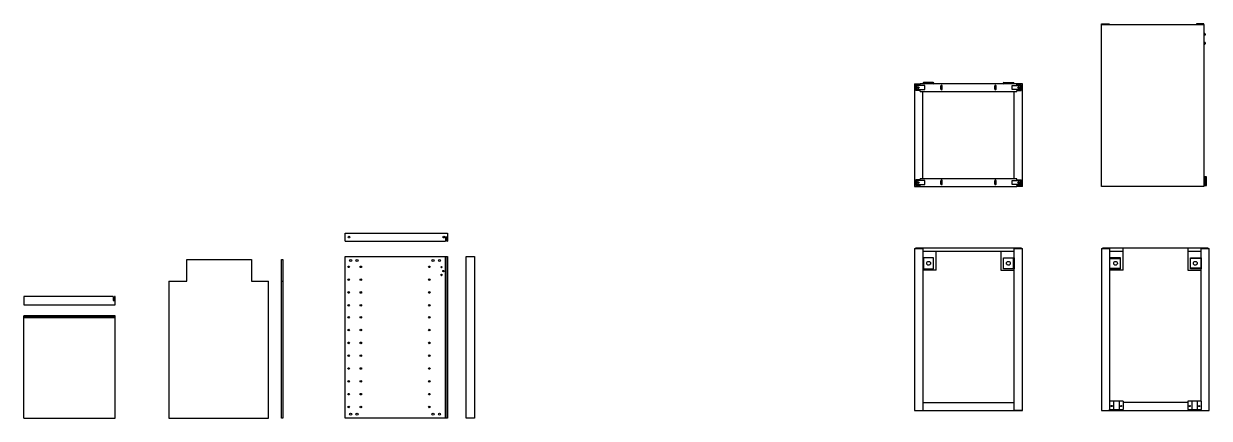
# Model space of a CAD drawing. Header units: millimetres. Extents: x -1061 to 8262, y 78 to 3828.
# Drawn here: x -1061 to 3340, y 78 to 1541 of the extents above; entities that cross this region are included whole.
import ezdxf

# ---------------------------------------------------------------- set-up
doc = ezdxf.new("R2010")
doc.units = ezdxf.units.MM
doc.layers.add('Layer1', color=1, linetype='Continuous')
doc.layers.add('Layer2', color=8, linetype='Continuous')

msp = doc.modelspace()

# ---------------------------------------------------------------- linework, layer by layer
at = {"layer": 'Layer1'}
for p, q in [((2940.1, 937.7), (2940.1, 1537.7)), ((2940.1, 1537.7), (3320.1, 1537.7)), ((3320.1, 1537.7), (3320.1, 937.7)), ((2246.3, 1317.7), (2246.3, 937.7)), ((2246.3, 1317.7), (2266.3, 1317.7)), ((2276.3, 965.9), (2276.3, 1289.5)), ((2616.3, 965.9), (2616.3, 1289.5)), ((2646.3, 1317.7), (2626.3, 1317.7)), ((2646.3, 937.7), (2646.3, 1317.7)), ((2246.3, 937.7), (2266.3, 937.7)), ((2646.3, 937.7), (2626.3, 937.7)), ((3320.1, 937.7), (2940.1, 937.7)), ((132.7, 734.8), (132.7, 764.8)), ((132.7, 764.8), (512.4, 764.8)), ((509.7, 749.8), (504.7, 749.8)), ((504.7, 749.8), (504.7, 734.8)), ((509.7, 734.8), (509.7, 749.8)), ((512.4, 764.8), (512.7, 734.8)), ((132.7, 734.8), (504.7, 734.8)), ((509.7, 734.8), (512.7, 734.8)), ((2246.3, 707.1), (2246.3, 107.1)), ((2246.3, 707.1), (2276.3, 707.1)), ((2251.3, 707.1), (2251.3, 707.1)), ((2276.3, 707.1), (2276.3, 107.1)), ((2276.3, 707.1), (2276.3, 677.1)), ((2616.3, 107.1), (2616.3, 707.1)), ((2616.3, 707.1), (2646.3, 707.1)), ((2646.3, 107.1), (2646.3, 707.1)), ((2940.1, 707.1), (2940.1, 107.1)), ((2940.1, 707.1), (2970.1, 707.1)), ((2970.1, 707.1), (2970.1, 142.1)), ((3020.1, 627.1), (3020.1, 710.1)), ((3020.1, 710.1), (3260.1, 710.1)), ((3260.1, 710.1), (3260.1, 627.1)), ((3310.1, 707.1), (3340.1, 707.1)), ((3310.1, 142.1), (3310.1, 707.1)), ((3340.1, 107.1), (3340.1, 707.1)), ((-454.9, 587), (-454.9, 667)), ((-454.9, 667), (-214.9, 667)), ((-214.9, 667), (-214.9, 587)), ((-103.8, 78.2), (-103.8, 667)), ((-103.8, 667), (-98.8, 667)), ((-98.8, 667), (-98.8, 78.2)), ((132.7, 78.2), (132.7, 678.2)), ((132.7, 678.2), (512.7, 678.2)), ((504.7, 78.2), (504.7, 678.2)), ((509.7, 678.2), (509.7, 78.2)), ((512.7, 678.2), (512.7, 78.2)), ((582, 78.2), (582, 678.2)), ((582, 678.2), (612, 678.2)), ((612, 678.2), (612, 78.2)), ((2276.2, 672.7), (2276.2, 672.7)), ((2276.4, 672.7), (2276.4, 632.7)), ((2276.4, 672.7), (2277.4, 672.7)), ((2326.3, 627.1), (2326.3, 697.1)), ((2566.3, 697.1), (2566.3, 627.1)), ((2616.3, 672.7), (2616.3, 632.7)), ((2970, 672.7), (2970, 672.7)), ((2970.2, 672.7), (2970.2, 632.7)), ((3310.1, 672.7), (3310.1, 632.7)), ((2326.3, 627.1), (2276.3, 627.1)), ((2566.3, 627.1), (2616.3, 627.1)), ((3020.1, 627.1), (2970.1, 627.1)), ((3260.1, 627.1), (3310.1, 627.1)), ((-522.4, 587), (-454.9, 587)), ((-522.4, 587), (-522.4, 78.2)), ((-214.9, 587), (-152.4, 587)), ((-152.4, 78.2), (-152.4, 587)), ((-103.8, 587), (-98.8, 587)), ((-728.7, 529.2), (-1060.7, 529.2)), ((-1060.7, 529.2), (-1060.7, 499.2)), ((-728.7, 529.2), (-728.7, 514.2)), ((-720.7, 529.2), (-723.7, 529.2)), ((-723.7, 514.2), (-723.7, 529.2)), ((-720.7, 499.2), (-720.7, 529.2)), ((-1060.7, 499.2), (-720.7, 499.2)), ((-728.7, 514.2), (-723.7, 514.2)), ((-720.7, 458.2), (-1060.7, 458.2)), ((-1060.7, 78.2), (-1060.7, 458.2)), ((-1060.7, 458.2), (-1060.7, 455.2)), ((-1060.7, 455.2), (-720.7, 455.2)), ((-720.7, 450.2), (-1060.7, 450.2)), ((-720.7, 78.2), (-720.7, 458.2)), ((2276.3, 137.1), (2616.3, 137.1)), ((2246.3, 107.1), (2646.3, 107.1)), ((2646.3, 107.1), (2616.3, 107.1)), ((2940.1, 107.1), (3340.1, 107.1)), ((2970.1, 107.1), (2970.1, 110.1)), ((3310.1, 107.1), (3310.1, 110.1)), ((-1060.7, 78.2), (-720.7, 78.2)), ((-522.4, 78.2), (-152.4, 78.2)), ((-98.8, 78.2), (-103.8, 78.2)), ((512.7, 78.2), (132.7, 78.2)), ((612, 78.2), (582, 78.2))]:
    msp.add_line(p, q, dxfattribs=at)
msp.add_lwpolyline([(3260.1, 137.1), (3020.1, 137.1)], dxfattribs=at)
for centre, radius in [((146.6, 749.8), 3.23), ((498.4, 749.8), 3.23), ((152.7, 663.2), 4), ((176.7, 663.2), 4), ((458.7, 663.2), 4), ((482.7, 663.2), 4), ((145.7, 639.6), 3), ((190.7, 639.6), 3), ((444.7, 639.6), 3), ((490.1, 638.3), 2.5), ((497.1, 623.8), 2.5), ((145.7, 592.1), 3), ((190.7, 592.1), 3), ((444.7, 592.1), 3), ((490.1, 609.3), 2.5), ((145.7, 544.6), 3), ((190.7, 544.6), 3), ((444.7, 544.6), 3), ((145.7, 497.1), 3), ((190.7, 497.1), 3), ((444.7, 497.1), 3), ((145.7, 452.6), 3), ((190.7, 452.6), 3), ((444.7, 452.6), 3), ((145.7, 405.1), 3), ((190.7, 405.1), 3), ((444.7, 405.1), 3), ((145.7, 357.6), 3), ((190.7, 357.6), 3), ((444.7, 357.6), 3), ((145.7, 310.1), 3), ((190.7, 310.1), 3), ((444.7, 310.1), 3), ((145.7, 262.6), 3), ((190.7, 262.6), 3), ((444.7, 262.6), 3), ((145.7, 215.1), 3), ((190.7, 215.1), 3), ((444.7, 215.1), 3), ((145.7, 167.6), 3), ((190.7, 167.6), 3), ((444.7, 167.6), 3), ((145.7, 120.1), 3), ((152.7, 93.2), 4), ((176.7, 93.2), 4), ((190.7, 120.1), 3), ((444.7, 120.1), 3), ((458.7, 93.2), 4), ((482.7, 93.2), 4)]:
    msp.add_circle(centre, radius, dxfattribs=at)
at = {"layer": 'Layer2'}
for p, q in [((2940.1, 1537.7), (2940.1, 1540.7)), ((2940.1, 1540.7), (2968.1, 1540.7)), ((2968.1, 1540.7), (2968.1, 1537.7)), ((3320.1, 1540.7), (3292.1, 1540.7)), ((3292.1, 1540.7), (3292.1, 1537.7)), ((3320.1, 1537.7), (3320.1, 1540.7)), ((3325.1, 1498.2), (3320.1, 1498.2)), ((3325.1, 1502.7), (3325.1, 1498.2)), ((3325.1, 1471.2), (3320.1, 1471.2)), ((3325.1, 1471.2), (3325.1, 1466.7)), ((2315.6, 1322.7), (2279.6, 1322.7)), ((2577, 1322.7), (2613, 1322.7)), ((2266.3, 1314.4), (2251.3, 1314.4)), ((2251.3, 1292.8), (2251.3, 1314.4)), ((2266.3, 1292.8), (2251.3, 1292.8)), ((2266.3, 1314.4), (2266.3, 1317.7)), ((2626.3, 1317.7), (2266.3, 1317.7)), ((2266.3, 1289.5), (2266.3, 1292.8)), ((2266.3, 1289.5), (2626.3, 1289.5)), ((2343.8, 1298.2), (2343.8, 1310.6)), ((2345, 1297.2), (2345, 1303.7)), ((2347.7, 1297.2), (2347.7, 1303.7)), ((2348.9, 1298.2), (2348.9, 1310.6)), ((2543.8, 1298.2), (2543.8, 1310.6)), ((2545, 1297.2), (2545, 1303.7)), ((2547.7, 1297.2), (2547.7, 1303.7)), ((2548.9, 1298.2), (2548.9, 1310.6)), ((2626.3, 1314.4), (2626.3, 1317.7)), ((2626.3, 1314.4), (2641.3, 1314.4)), ((2626.3, 1292.8), (2641.3, 1292.8)), ((2626.3, 1289.5), (2626.3, 1292.8)), ((2641.3, 1292.8), (2641.3, 1314.4)), ((3330.1, 972.7), (3320.1, 972.7)), ((3330.1, 972.7), (3325.1, 972.7)), ((3325.1, 967.7), (3325.1, 972.7)), ((3330.1, 940.7), (3330.1, 972.7)), ((2266.3, 962.6), (2251.3, 962.6)), ((2251.3, 941), (2251.3, 962.6)), ((2266.3, 941), (2251.3, 941)), ((2266.3, 962.6), (2266.3, 965.9)), ((2626.3, 965.9), (2266.3, 965.9)), ((2266.3, 937.7), (2266.3, 941)), ((2266.3, 937.7), (2626.3, 937.7)), ((2343.8, 946.4), (2343.8, 958.8)), ((2345, 945.4), (2345, 951.9)), ((2347.7, 945.4), (2347.7, 951.9)), ((2348.9, 946.4), (2348.9, 958.8)), ((2543.8, 946.4), (2543.8, 958.8)), ((2545, 945.4), (2545, 951.9)), ((2547.7, 945.4), (2547.7, 951.9)), ((2548.9, 946.4), (2548.9, 958.8)), ((2626.3, 962.6), (2626.3, 965.9)), ((2626.3, 962.6), (2641.3, 962.6)), ((2626.3, 941), (2641.3, 941)), ((2626.3, 937.7), (2626.3, 941)), ((2641.3, 941), (2641.3, 962.6)), ((3320.1, 940.7), (3330.1, 940.7)), ((3325.1, 951.4), (3325.1, 967.7)), ((3325.1, 950.2), (3325.1, 951.4)), ((3325.1, 949.4), (3325.1, 951.4)), ((3325.1, 940.7), (3325.1, 949.4)), ((3330.1, 940.7), (3330.1, 940.7)), ((2251.3, 707.1), (2251.3, 710.1)), ((2251.3, 710.1), (2641.3, 710.1)), ((2641.3, 710.1), (2641.3, 707.1)), ((2945.1, 707.1), (2945.1, 710.1)), ((2945.1, 710.1), (3020.1, 710.1)), ((3260.1, 710.1), (3335.1, 710.1)), ((3335.1, 710.1), (3335.1, 707.1)), ((2276.3, 697.1), (2616.3, 697.1)), ((2277.4, 672.7), (2278.4, 672.7)), ((2279.4, 671.7), (2279.4, 670.7)), ((2279.4, 670.7), (2279.4, 634.7)), ((2316.4, 672.7), (2280.4, 672.7)), ((2316.4, 632.7), (2316.4, 672.7)), ((2576.3, 632.7), (2576.3, 672.7)), ((2576.3, 672.7), (2612.3, 672.7)), ((2613.3, 633.7), (2613.3, 671.7)), ((2616.3, 672.7), (2614.3, 672.7)), ((2970.1, 697.1), (3020.1, 697.1)), ((2970.2, 672.7), (2972.2, 672.7)), ((2973.2, 671.7), (2973.2, 670.7)), ((2973.2, 670.7), (3010.2, 670.7)), ((3010.2, 672.7), (2974.2, 672.7)), ((3010.2, 632.7), (3010.2, 672.7)), ((3260.1, 697.1), (3310.1, 697.1)), ((3270.1, 632.7), (3270.1, 672.7)), ((3270.1, 672.7), (3306.1, 672.7)), ((3307.1, 670.7), (3270.1, 670.7)), ((3307.1, 671.7), (3307.1, 670.7)), ((3310.1, 672.7), (3308.1, 672.7)), ((2278.4, 632.7), (2276.4, 632.7)), ((2279.4, 633.7), (2279.4, 634.7)), ((2280.4, 632.7), (2316.4, 632.7)), ((2612.3, 632.7), (2576.3, 632.7)), ((2614.3, 632.7), (2616.3, 632.7)), ((2972.2, 632.7), (2970.2, 632.7)), ((2973.2, 633.7), (2973.2, 634.7)), ((2973.2, 634.7), (3010.2, 634.7)), ((2974.2, 632.7), (3010.2, 632.7)), ((3307, 634.7), (3270.1, 634.7)), ((3306.1, 632.7), (3270.1, 632.7)), ((3307.1, 633.7), (3307.1, 634.7)), ((3308.1, 632.7), (3310.1, 632.7)), ((3020.1, 142.1), (2970.1, 142.1)), ((2970.1, 142.1), (2970.1, 110.1)), ((2985.1, 142.1), (2985.1, 110.1)), ((3005.1, 142.1), (3005.1, 110.1)), ((3020.1, 142.1), (3020.1, 110.1)), ((3310.1, 142.1), (3260.1, 142.1)), ((3260.1, 142.1), (3260.1, 110.1)), ((3275.1, 142.1), (3275.1, 110.1)), ((3295.1, 142.1), (3295.1, 110.1)), ((3310.1, 142.1), (3310.1, 110.1)), ((2970.1, 110.1), (3020.1, 110.1)), ((3260.1, 110.1), (3310.1, 110.1))]:
    msp.add_line(p, q, dxfattribs=at)
for points in [[(2254.8, 1296.4), (2284, 1296.4), (2284, 1311.3), (2254.8, 1311.3)], [(2637.9, 1296.4), (2608.6, 1296.4), (2608.6, 1311.3), (2637.9, 1311.3)], [(2254.8, 944.6), (2284, 944.6), (2284, 959.5), (2254.8, 959.5)], [(2637.9, 944.6), (2608.6, 944.6), (2608.6, 959.5), (2637.9, 959.5)]]:
    msp.add_lwpolyline(points, close=True, dxfattribs=at)
for points in [[(2259.9, 1304.1), (2258.6, 1304.1), (2258.6, 1303.6), (2259.9, 1303.6)], [(2260.4, 1304.1), (2260.4, 1305.4), (2259.9, 1305.4), (2259.9, 1304.1)], [(2259.9, 1303.6), (2259.9, 1302.3), (2260.4, 1302.3), (2260.4, 1303.6)], [(2260.4, 1303.6), (2261.7, 1303.6), (2261.7, 1304.1), (2260.4, 1304.1)], [(2632.2, 1304.1), (2630.9, 1304.1), (2630.9, 1303.6), (2632.2, 1303.6)], [(2632.8, 1304.1), (2632.8, 1305.4), (2632.2, 1305.4), (2632.2, 1304.1)], [(2632.2, 1303.6), (2632.2, 1302.3), (2632.8, 1302.3), (2632.8, 1303.6)], [(2632.8, 1303.6), (2634.1, 1303.6), (2634.1, 1304.1), (2632.8, 1304.1)], [(2259.9, 952.3), (2258.6, 952.3), (2258.6, 951.8), (2259.9, 951.8)], [(2260.4, 952.3), (2260.4, 953.6), (2259.9, 953.6), (2259.9, 952.3)], [(2259.9, 951.8), (2259.9, 950.5), (2260.4, 950.5), (2260.4, 951.8)], [(2260.4, 951.8), (2261.7, 951.8), (2261.7, 952.3), (2260.4, 952.3)], [(2632.2, 952.3), (2630.9, 952.3), (2630.9, 951.8), (2632.2, 951.8)], [(2632.8, 952.3), (2632.8, 953.6), (2632.2, 953.6), (2632.2, 952.3)], [(2632.2, 951.8), (2632.2, 950.5), (2632.8, 950.5), (2632.8, 951.8)], [(2632.8, 951.8), (2634.1, 951.8), (2634.1, 952.3), (2632.8, 952.3)]]:
    msp.add_lwpolyline(points, dxfattribs=at)
for centre, radius in [((2260.2, 1303.8), 3.23), ((2632.5, 1303.8), 3.23), ((2260.2, 952), 3.23), ((2632.5, 952), 3.23), ((2298.4, 652.7), 7), ((2594.3, 652.7), 7), ((2992.2, 652.7), 7), ((3288.1, 652.7), 7), ((2977.6, 123.6), 2), ((3012.6, 123.6), 2), ((3267.6, 123.6), 2), ((3302.6, 123.6), 2)]:
    msp.add_circle(centre, radius, dxfattribs=at)
for centre, radius, start, end in [((3322.6, 1502.1), 2.56, 12.6804, 167.3196), ((3322.6, 1467.3), 2.56, 192.6804, 347.3196), ((2280.2, 1320.2), 2.56, 102.6804, 257.3196), ((2315.1, 1320.2), 2.56, 282.6804, 77.3196), ((2577.6, 1320.2), 2.56, 102.6804, 257.3196), ((2612.5, 1320.2), 2.56, 282.6804, 77.3196), ((2346.3, 1310.1), 2.63, 11.2554, 168.7446), ((2346.3, 1298.7), 2.63, 191.2554, 348.7446), ((2346.3, 1303.5), 1.38, 11.2554, 168.7446), ((2346.3, 1297.5), 1.38, 191.2554, 348.7446), ((2546.3, 1310.1), 2.63, 11.2554, 168.7446), ((2546.3, 1298.7), 2.63, 191.2554, 348.7446), ((2546.3, 1303.5), 1.38, 11.2554, 168.7446), ((2546.3, 1297.5), 1.38, 191.2554, 348.7446), ((2346.3, 958.3), 2.63, 11.2554, 168.7446), ((2346.3, 946.9), 2.63, 191.2554, 348.7446), ((2346.3, 951.7), 1.38, 11.2554, 168.7446), ((2346.3, 945.7), 1.38, 191.2554, 348.7446), ((2546.3, 958.3), 2.63, 11.2554, 168.7446), ((2546.3, 946.9), 2.63, 191.2554, 348.7446), ((2546.3, 951.7), 1.38, 11.2554, 168.7446), ((2546.3, 945.7), 1.38, 191.2554, 348.7446), ((2277.9, 671.2), 1.58, 18.4349, 71.5651), ((2277.9, 672.7), 2.48, 306.6335, 0.9247), ((2614.8, 672.7), 2.48, 179.0753, 233.3665), ((2614.8, 671.2), 1.58, 108.4349, 161.5651), ((2971.7, 671.2), 1.58, 18.4349, 71.5651), ((2971.7, 672.7), 2.48, 306.6335, 0.9247), ((3308.5, 672.7), 2.48, 179.0753, 233.3665), ((3308.6, 671.2), 1.58, 108.4349, 161.5651), ((2277.9, 634.2), 1.58, 288.4349, 341.5651), ((2277.9, 632.7), 2.48, 359.0753, 52.2054), ((2614.8, 632.7), 2.48, 127.7946, 180.9247), ((2614.8, 634.2), 1.58, 198.4349, 251.5651), ((2971.7, 634.2), 1.58, 288.4349, 341.5651), ((2971.7, 632.7), 2.48, 359.0753, 52.2054), ((3308.5, 632.7), 2.48, 127.7946, 180.9247), ((3308.6, 634.2), 1.58, 198.4349, 251.5651)]:
    msp.add_arc(centre, radius, start, end, dxfattribs=at)

doc.saveas('drawing.dxf')
